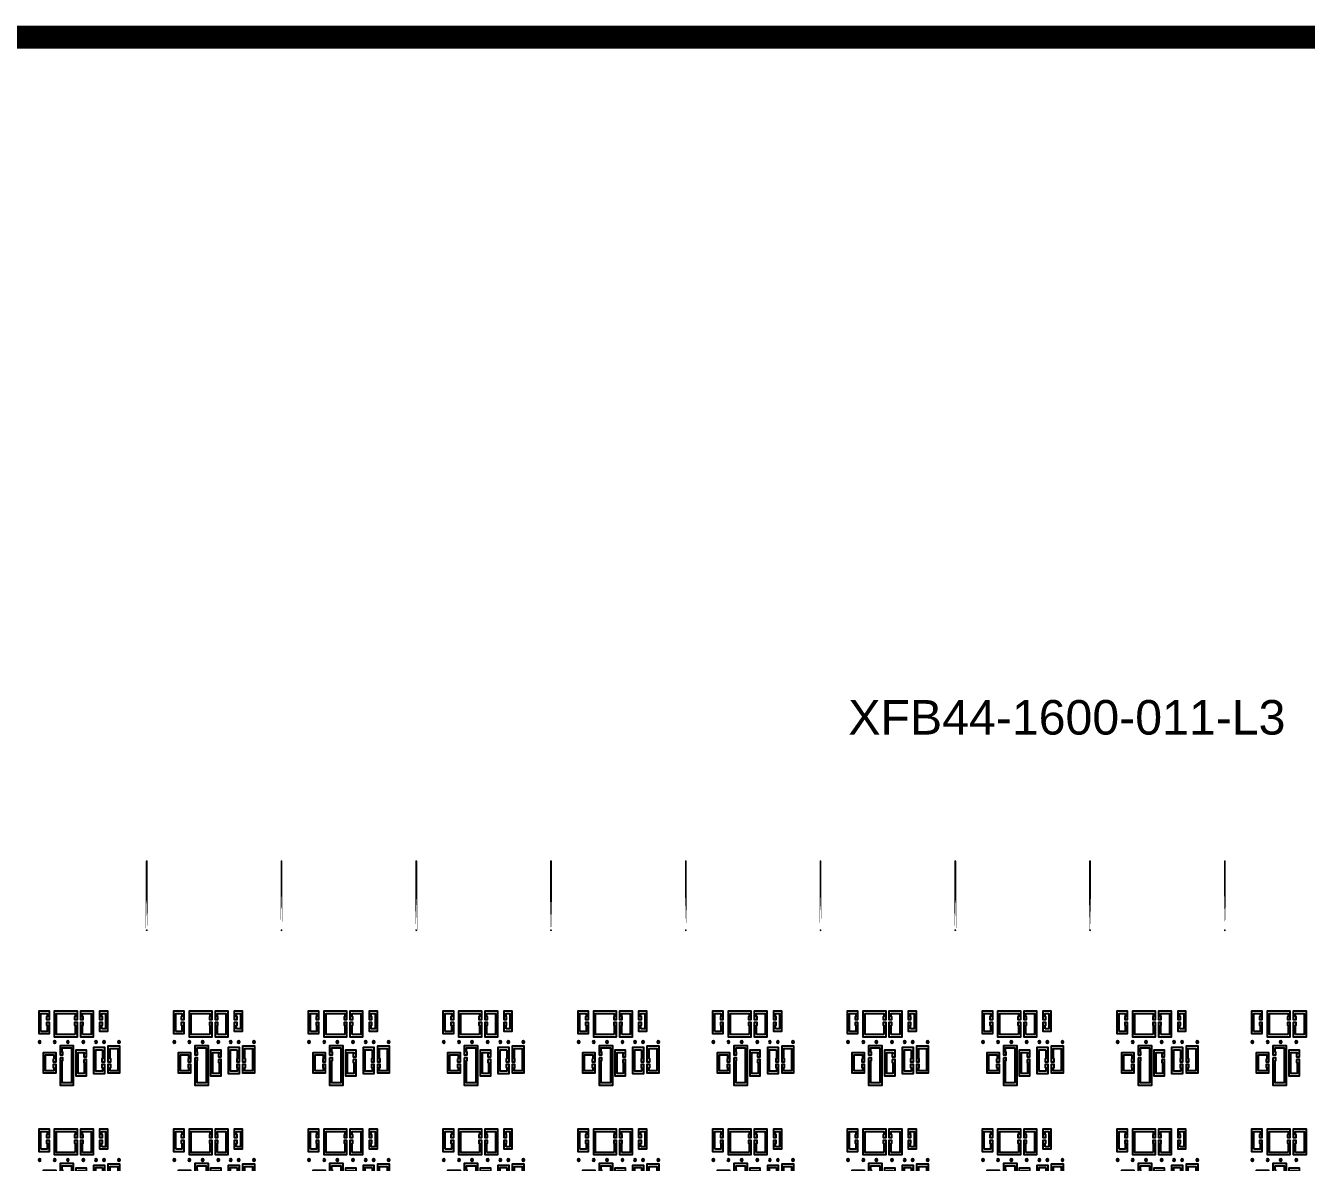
# Model space of a CAD drawing. Extents: x -100 to 100, y -100 to 100.
# Drawn here: x -46.2 to 9.4, y 51.1 to 100.5 of the extents above; entities that cross this region are included whole.
import ezdxf

# ---------------------------------------------------------------- set-up
doc = ezdxf.new("R2010")
doc.units = 0
doc.layers.get('0').update_dxf_attribs({"linetype": 'continuous'})
doc.layers.add('L3', color=7, linetype='continuous')
doc.styles.get("Standard").update_dxf_attribs({"font": 'ARIAL.TTF'})

# ---------------------------------------------------------------- blocks, each defined once
blk = doc.blocks.new('LDI_XFB44-1600-011_L3_B1')
at = {"layer": 'L3'}
for points in [[(-45.571, -55.876), (-45.571, -55.098), (-45.301, -55.098), (-45.301, -55.244), (-45.325, -55.244), (-45.325, -55.366), (-45.203, -55.366), (-45.203, -55), (-45.668, -55), (-45.668, -55.973), (-45.203, -55.973), (-45.203, -55.488), (-45.325, -55.488), (-45.325, -55.61), (-45.301, -55.61), (-45.301, -55.876), (-45.571, -55.876)], [(-44.083, -56.01), (-44.892, -56.01), (-44.892, -55.098), (-44.083, -55.098), (-44.083, -55.244), (-44.107, -55.244), (-44.107, -55.366), (-43.985, -55.366), (-43.985, -55), (-44.99, -55), (-44.99, -56.107), (-43.985, -56.107), (-43.985, -55.488), (-44.107, -55.488), (-44.107, -55.61), (-44.083, -55.61), (-44.083, -56.01)], [(-43.76, -56.01), (-43.76, -55.61), (-43.735, -55.61), (-43.735, -55.488), (-43.857, -55.488), (-43.857, -56.107), (-43.289, -56.107), (-43.289, -55), (-43.857, -55), (-43.857, -55.366), (-43.735, -55.366), (-43.735, -55.244), (-43.76, -55.244), (-43.76, -55.098), (-43.386, -55.098), (-43.386, -56.01), (-43.76, -56.01)], [(-42.927, -55.766), (-42.927, -55.61), (-42.902, -55.61), (-42.902, -55.488), (-43.024, -55.488), (-43.024, -55.863), (-42.663, -55.863), (-42.663, -55), (-43.024, -55), (-43.024, -55.366), (-42.902, -55.366), (-42.902, -55.244), (-42.927, -55.244), (-42.927, -55.098), (-42.76, -55.098), (-42.76, -55.766), (-42.927, -55.766)], [(-39.717, -55.876), (-39.717, -55.098), (-39.447, -55.098), (-39.447, -55.244), (-39.472, -55.244), (-39.472, -55.366), (-39.35, -55.366), (-39.35, -55), (-39.815, -55), (-39.815, -55.973), (-39.35, -55.973), (-39.35, -55.488), (-39.472, -55.488), (-39.472, -55.61), (-39.447, -55.61), (-39.447, -55.876), (-39.717, -55.876)], [(-38.229, -56.01), (-39.038, -56.01), (-39.038, -55.098), (-38.229, -55.098), (-38.229, -55.244), (-38.253, -55.244), (-38.253, -55.366), (-38.131, -55.366), (-38.131, -55), (-39.136, -55), (-39.136, -56.107), (-38.131, -56.107), (-38.131, -55.488), (-38.253, -55.488), (-38.253, -55.61), (-38.229, -55.61), (-38.229, -56.01)], [(-37.906, -56.01), (-37.906, -55.61), (-37.882, -55.61), (-37.882, -55.488), (-38.004, -55.488), (-38.004, -56.107), (-37.435, -56.107), (-37.435, -55), (-38.004, -55), (-38.004, -55.366), (-37.882, -55.366), (-37.882, -55.244), (-37.906, -55.244), (-37.906, -55.098), (-37.532, -55.098), (-37.532, -56.01), (-37.906, -56.01)], [(-37.073, -55.766), (-37.073, -55.61), (-37.049, -55.61), (-37.049, -55.488), (-37.17, -55.488), (-37.17, -55.863), (-36.809, -55.863), (-36.809, -55), (-37.17, -55), (-37.17, -55.366), (-37.049, -55.366), (-37.049, -55.244), (-37.073, -55.244), (-37.073, -55.098), (-36.907, -55.098), (-36.907, -55.766), (-37.073, -55.766)], [(-33.863, -55.876), (-33.863, -55.098), (-33.594, -55.098), (-33.594, -55.244), (-33.618, -55.244), (-33.618, -55.366), (-33.496, -55.366), (-33.496, -55), (-33.961, -55), (-33.961, -55.973), (-33.496, -55.973), (-33.496, -55.488), (-33.618, -55.488), (-33.618, -55.61), (-33.594, -55.61), (-33.594, -55.876), (-33.863, -55.876)], [(-32.375, -56.01), (-33.185, -56.01), (-33.185, -55.098), (-32.375, -55.098), (-32.375, -55.244), (-32.4, -55.244), (-32.4, -55.366), (-32.278, -55.366), (-32.278, -55), (-33.282, -55), (-33.282, -56.107), (-32.278, -56.107), (-32.278, -55.488), (-32.4, -55.488), (-32.4, -55.61), (-32.375, -55.61), (-32.375, -56.01)], [(-32.052, -56.01), (-32.052, -55.61), (-32.028, -55.61), (-32.028, -55.488), (-32.15, -55.488), (-32.15, -56.107), (-31.581, -56.107), (-31.581, -55), (-32.15, -55), (-32.15, -55.366), (-32.028, -55.366), (-32.028, -55.244), (-32.052, -55.244), (-32.052, -55.098), (-31.679, -55.098), (-31.679, -56.01), (-32.052, -56.01)], [(-31.219, -55.766), (-31.219, -55.61), (-31.195, -55.61), (-31.195, -55.488), (-31.317, -55.488), (-31.317, -55.863), (-30.956, -55.863), (-30.956, -55), (-31.317, -55), (-31.317, -55.366), (-31.195, -55.366), (-31.195, -55.244), (-31.219, -55.244), (-31.219, -55.098), (-31.053, -55.098), (-31.053, -55.766), (-31.219, -55.766)], [(-28.01, -55.876), (-28.01, -55.098), (-27.74, -55.098), (-27.74, -55.244), (-27.764, -55.244), (-27.764, -55.366), (-27.642, -55.366), (-27.642, -55), (-28.107, -55), (-28.107, -55.973), (-27.642, -55.973), (-27.642, -55.488), (-27.764, -55.488), (-27.764, -55.61), (-27.74, -55.61), (-27.74, -55.876), (-28.01, -55.876)], [(-26.522, -56.01), (-27.331, -56.01), (-27.331, -55.098), (-26.522, -55.098), (-26.522, -55.244), (-26.546, -55.244), (-26.546, -55.366), (-26.424, -55.366), (-26.424, -55), (-27.429, -55), (-27.429, -56.107), (-26.424, -56.107), (-26.424, -55.488), (-26.546, -55.488), (-26.546, -55.61), (-26.522, -55.61), (-26.522, -56.01)], [(-26.199, -56.01), (-26.199, -55.61), (-26.174, -55.61), (-26.174, -55.488), (-26.296, -55.488), (-26.296, -56.107), (-25.728, -56.107), (-25.728, -55), (-26.296, -55), (-26.296, -55.366), (-26.174, -55.366), (-26.174, -55.244), (-26.199, -55.244), (-26.199, -55.098), (-25.825, -55.098), (-25.825, -56.01), (-26.199, -56.01)], [(-25.366, -55.766), (-25.366, -55.61), (-25.341, -55.61), (-25.341, -55.488), (-25.463, -55.488), (-25.463, -55.863), (-25.102, -55.863), (-25.102, -55), (-25.463, -55), (-25.463, -55.366), (-25.341, -55.366), (-25.341, -55.244), (-25.366, -55.244), (-25.366, -55.098), (-25.199, -55.098), (-25.199, -55.766), (-25.366, -55.766)], [(-22.156, -55.876), (-22.156, -55.098), (-21.886, -55.098), (-21.886, -55.244), (-21.911, -55.244), (-21.911, -55.366), (-21.789, -55.366), (-21.789, -55), (-22.254, -55), (-22.254, -55.973), (-21.789, -55.973), (-21.789, -55.488), (-21.911, -55.488), (-21.911, -55.61), (-21.886, -55.61), (-21.886, -55.876), (-22.156, -55.876)], [(-20.668, -56.01), (-21.477, -56.01), (-21.477, -55.098), (-20.668, -55.098), (-20.668, -55.244), (-20.692, -55.244), (-20.692, -55.366), (-20.57, -55.366), (-20.57, -55), (-21.575, -55), (-21.575, -56.107), (-20.57, -56.107), (-20.57, -55.488), (-20.692, -55.488), (-20.692, -55.61), (-20.668, -55.61), (-20.668, -56.01)], [(-20.345, -56.01), (-20.345, -55.61), (-20.321, -55.61), (-20.321, -55.488), (-20.443, -55.488), (-20.443, -56.107), (-19.874, -56.107), (-19.874, -55), (-20.443, -55), (-20.443, -55.366), (-20.321, -55.366), (-20.321, -55.244), (-20.345, -55.244), (-20.345, -55.098), (-19.971, -55.098), (-19.971, -56.01), (-20.345, -56.01)], [(-19.512, -55.766), (-19.512, -55.61), (-19.488, -55.61), (-19.488, -55.488), (-19.609, -55.488), (-19.609, -55.863), (-19.248, -55.863), (-19.248, -55), (-19.609, -55), (-19.609, -55.366), (-19.488, -55.366), (-19.488, -55.244), (-19.512, -55.244), (-19.512, -55.098), (-19.346, -55.098), (-19.346, -55.766), (-19.512, -55.766)], [(-16.302, -55.876), (-16.302, -55.098), (-16.033, -55.098), (-16.033, -55.244), (-16.057, -55.244), (-16.057, -55.366), (-15.935, -55.366), (-15.935, -55), (-16.4, -55), (-16.4, -55.973), (-15.935, -55.973), (-15.935, -55.488), (-16.057, -55.488), (-16.057, -55.61), (-16.033, -55.61), (-16.033, -55.876), (-16.302, -55.876)], [(-14.814, -56.01), (-15.624, -56.01), (-15.624, -55.098), (-14.814, -55.098), (-14.814, -55.244), (-14.839, -55.244), (-14.839, -55.366), (-14.717, -55.366), (-14.717, -55), (-15.721, -55), (-15.721, -56.107), (-14.717, -56.107), (-14.717, -55.488), (-14.839, -55.488), (-14.839, -55.61), (-14.814, -55.61), (-14.814, -56.01)], [(-14.491, -56.01), (-14.491, -55.61), (-14.467, -55.61), (-14.467, -55.488), (-14.589, -55.488), (-14.589, -56.107), (-14.02, -56.107), (-14.02, -55), (-14.589, -55), (-14.589, -55.366), (-14.467, -55.366), (-14.467, -55.244), (-14.491, -55.244), (-14.491, -55.098), (-14.118, -55.098), (-14.118, -56.01), (-14.491, -56.01)], [(-13.658, -55.766), (-13.658, -55.61), (-13.634, -55.61), (-13.634, -55.488), (-13.756, -55.488), (-13.756, -55.863), (-13.395, -55.863), (-13.395, -55), (-13.756, -55), (-13.756, -55.366), (-13.634, -55.366), (-13.634, -55.244), (-13.658, -55.244), (-13.658, -55.098), (-13.492, -55.098), (-13.492, -55.766), (-13.658, -55.766)], [(-10.449, -55.876), (-10.449, -55.098), (-10.179, -55.098), (-10.179, -55.244), (-10.203, -55.244), (-10.203, -55.366), (-10.081, -55.366), (-10.081, -55), (-10.546, -55), (-10.546, -55.973), (-10.081, -55.973), (-10.081, -55.488), (-10.203, -55.488), (-10.203, -55.61), (-10.179, -55.61), (-10.179, -55.876), (-10.449, -55.876)], [(-8.961, -56.01), (-9.77, -56.01), (-9.77, -55.098), (-8.961, -55.098), (-8.961, -55.244), (-8.985, -55.244), (-8.985, -55.366), (-8.863, -55.366), (-8.863, -55), (-9.868, -55), (-9.868, -56.107), (-8.863, -56.107), (-8.863, -55.488), (-8.985, -55.488), (-8.985, -55.61), (-8.961, -55.61), (-8.961, -56.01)], [(-8.638, -56.01), (-8.638, -55.61), (-8.613, -55.61), (-8.613, -55.488), (-8.735, -55.488), (-8.735, -56.107), (-8.167, -56.107), (-8.167, -55), (-8.735, -55), (-8.735, -55.366), (-8.613, -55.366), (-8.613, -55.244), (-8.638, -55.244), (-8.638, -55.098), (-8.264, -55.098), (-8.264, -56.01), (-8.638, -56.01)], [(-7.805, -55.766), (-7.805, -55.61), (-7.78, -55.61), (-7.78, -55.488), (-7.902, -55.488), (-7.902, -55.863), (-7.541, -55.863), (-7.541, -55), (-7.902, -55), (-7.902, -55.366), (-7.78, -55.366), (-7.78, -55.244), (-7.805, -55.244), (-7.805, -55.098), (-7.638, -55.098), (-7.638, -55.766), (-7.805, -55.766)], [(-4.595, -55.876), (-4.595, -55.098), (-4.325, -55.098), (-4.325, -55.244), (-4.35, -55.244), (-4.35, -55.366), (-4.228, -55.366), (-4.228, -55), (-4.693, -55), (-4.693, -55.973), (-4.228, -55.973), (-4.228, -55.488), (-4.35, -55.488), (-4.35, -55.61), (-4.325, -55.61), (-4.325, -55.876), (-4.595, -55.876)], [(-3.107, -56.01), (-3.916, -56.01), (-3.916, -55.098), (-3.107, -55.098), (-3.107, -55.244), (-3.131, -55.244), (-3.131, -55.366), (-3.01, -55.366), (-3.01, -55), (-4.014, -55), (-4.014, -56.107), (-3.01, -56.107), (-3.01, -55.488), (-3.131, -55.488), (-3.131, -55.61), (-3.107, -55.61), (-3.107, -56.01)], [(-2.784, -56.01), (-2.784, -55.61), (-2.76, -55.61), (-2.76, -55.488), (-2.882, -55.488), (-2.882, -56.107), (-2.313, -56.107), (-2.313, -55), (-2.882, -55), (-2.882, -55.366), (-2.76, -55.366), (-2.76, -55.244), (-2.784, -55.244), (-2.784, -55.098), (-2.411, -55.098), (-2.411, -56.01), (-2.784, -56.01)], [(-1.951, -55.766), (-1.951, -55.61), (-1.927, -55.61), (-1.927, -55.488), (-2.049, -55.488), (-2.049, -55.863), (-1.687, -55.863), (-1.687, -55), (-2.049, -55), (-2.049, -55.366), (-1.927, -55.366), (-1.927, -55.244), (-1.951, -55.244), (-1.951, -55.098), (-1.785, -55.098), (-1.785, -55.766), (-1.951, -55.766)], [(1.259, -55.876), (1.259, -55.098), (1.528, -55.098), (1.528, -55.244), (1.504, -55.244), (1.504, -55.366), (1.626, -55.366), (1.626, -55), (1.161, -55), (1.161, -55.973), (1.626, -55.973), (1.626, -55.488), (1.504, -55.488), (1.504, -55.61), (1.528, -55.61), (1.528, -55.876), (1.259, -55.876)], [(2.747, -56.01), (1.937, -56.01), (1.937, -55.098), (2.747, -55.098), (2.747, -55.244), (2.722, -55.244), (2.722, -55.366), (2.844, -55.366), (2.844, -55), (1.84, -55), (1.84, -56.107), (2.844, -56.107), (2.844, -55.488), (2.722, -55.488), (2.722, -55.61), (2.747, -55.61), (2.747, -56.01)], [(3.07, -56.01), (3.07, -55.61), (3.094, -55.61), (3.094, -55.488), (2.972, -55.488), (2.972, -56.107), (3.541, -56.107), (3.541, -55), (2.972, -55), (2.972, -55.366), (3.094, -55.366), (3.094, -55.244), (3.07, -55.244), (3.07, -55.098), (3.443, -55.098), (3.443, -56.01), (3.07, -56.01)], [(3.903, -55.766), (3.903, -55.61), (3.927, -55.61), (3.927, -55.488), (3.805, -55.488), (3.805, -55.863), (4.166, -55.863), (4.166, -55), (3.805, -55), (3.805, -55.366), (3.927, -55.366), (3.927, -55.244), (3.903, -55.244), (3.903, -55.098), (4.069, -55.098), (4.069, -55.766), (3.903, -55.766)], [(7.112, -55.876), (7.112, -55.098), (7.382, -55.098), (7.382, -55.244), (7.358, -55.244), (7.358, -55.366), (7.48, -55.366), (7.48, -55), (7.015, -55), (7.015, -55.973), (7.48, -55.973), (7.48, -55.488), (7.358, -55.488), (7.358, -55.61), (7.382, -55.61), (7.382, -55.876), (7.112, -55.876)], [(8.6, -56.01), (7.791, -56.01), (7.791, -55.098), (8.6, -55.098), (8.6, -55.244), (8.576, -55.244), (8.576, -55.366), (8.698, -55.366), (8.698, -55), (7.693, -55), (7.693, -56.107), (8.698, -56.107), (8.698, -55.488), (8.576, -55.488), (8.576, -55.61), (8.6, -55.61), (8.6, -56.01)], [(8.923, -56.01), (8.923, -55.61), (8.948, -55.61), (8.948, -55.488), (8.826, -55.488), (8.826, -56.107), (9.394, -56.107), (9.394, -55), (8.826, -55), (8.826, -55.366), (8.948, -55.366), (8.948, -55.244), (8.923, -55.244), (8.923, -55.098), (9.297, -55.098), (9.297, -56.01), (8.923, -56.01)], [(-45.667, -56.377), (-45.632, -56.391), (-45.596, -56.377), (-45.582, -56.341), (-45.596, -56.306), (-45.632, -56.292), (-45.667, -56.306), (-45.682, -56.341), (-45.667, -56.377)], [(-45.024, -56.341), (-45.01, -56.377), (-44.974, -56.391), (-44.939, -56.377), (-44.925, -56.341), (-44.939, -56.306), (-44.974, -56.292), (-45.01, -56.306), (-45.024, -56.341)], [(-44.741, -57.024), (-44.741, -58.207), (-44.15, -58.207), (-44.15, -56.5), (-44.741, -56.5), (-44.741, -56.902), (-44.619, -56.902), (-44.619, -56.78), (-44.643, -56.78), (-44.643, -56.598), (-44.247, -56.598), (-44.247, -58.11), (-44.643, -58.11), (-44.643, -57.146), (-44.619, -57.146), (-44.619, -57.024), (-44.741, -57.024)], [(-44.437, -56.377), (-44.401, -56.391), (-44.366, -56.377), (-44.351, -56.341), (-44.366, -56.306), (-44.401, -56.292), (-44.437, -56.306), (-44.451, -56.341), (-44.437, -56.377)], [(-43.713, -57.1), (-43.713, -57.222), (-43.689, -57.222), (-43.689, -57.707), (-43.956, -57.707), (-43.956, -56.795), (-43.689, -56.795), (-43.689, -56.856), (-43.713, -56.856), (-43.713, -56.978), (-43.591, -56.978), (-43.591, -56.698), (-44.054, -56.698), (-44.054, -57.805), (-43.591, -57.805), (-43.591, -57.1), (-43.713, -57.1)], [(-43.689, -56.377), (-43.675, -56.341), (-43.689, -56.306), (-43.724, -56.292), (-43.76, -56.306), (-43.774, -56.341), (-43.76, -56.377), (-43.724, -56.391), (-43.689, -56.377)], [(-42.896, -56.673), (-42.896, -57.073), (-42.92, -57.073), (-42.92, -57.195), (-42.798, -57.195), (-42.798, -56.576), (-43.286, -56.576), (-43.286, -57.707), (-42.798, -57.707), (-42.798, -57.317), (-42.92, -57.317), (-42.92, -57.439), (-42.896, -57.439), (-42.896, -57.61), (-43.189, -57.61), (-43.189, -56.673), (-42.896, -56.673)], [(-43.228, -56.341), (-43.213, -56.377), (-43.178, -56.391), (-43.143, -56.377), (-43.128, -56.341), (-43.143, -56.306), (-43.178, -56.292), (-43.213, -56.306), (-43.228, -56.341)], [(-42.866, -56.306), (-42.88, -56.341), (-42.866, -56.377), (-42.83, -56.391), (-42.795, -56.377), (-42.78, -56.341), (-42.795, -56.306), (-42.83, -56.292), (-42.866, -56.306)], [(-42.565, -57.073), (-42.565, -56.622), (-42.234, -56.622), (-42.234, -57.585), (-42.565, -57.585), (-42.565, -57.439), (-42.541, -57.439), (-42.541, -57.317), (-42.663, -57.317), (-42.663, -57.683), (-42.137, -57.683), (-42.137, -56.525), (-42.663, -56.525), (-42.663, -57.195), (-42.541, -57.195), (-42.541, -57.073), (-42.565, -57.073)], [(-42.138, -56.306), (-42.173, -56.292), (-42.209, -56.306), (-42.223, -56.341), (-42.209, -56.377), (-42.173, -56.391), (-42.138, -56.377), (-42.123, -56.341), (-42.138, -56.306)], [(-39.813, -56.377), (-39.778, -56.391), (-39.743, -56.377), (-39.728, -56.341), (-39.743, -56.306), (-39.778, -56.292), (-39.813, -56.306), (-39.828, -56.341), (-39.813, -56.377)], [(-39.171, -56.341), (-39.156, -56.377), (-39.121, -56.391), (-39.085, -56.377), (-39.071, -56.341), (-39.085, -56.306), (-39.121, -56.292), (-39.156, -56.306), (-39.171, -56.341)], [(-38.887, -57.024), (-38.887, -58.207), (-38.296, -58.207), (-38.296, -56.5), (-38.887, -56.5), (-38.887, -56.902), (-38.765, -56.902), (-38.765, -56.78), (-38.79, -56.78), (-38.79, -56.598), (-38.394, -56.598), (-38.394, -58.11), (-38.79, -58.11), (-38.79, -57.146), (-38.765, -57.146), (-38.765, -57.024), (-38.887, -57.024)], [(-38.583, -56.377), (-38.548, -56.391), (-38.512, -56.377), (-38.498, -56.341), (-38.512, -56.306), (-38.548, -56.292), (-38.583, -56.306), (-38.598, -56.341), (-38.583, -56.377)], [(-37.86, -57.1), (-37.86, -57.222), (-37.835, -57.222), (-37.835, -57.707), (-38.102, -57.707), (-38.102, -56.795), (-37.835, -56.795), (-37.835, -56.856), (-37.86, -56.856), (-37.86, -56.978), (-37.738, -56.978), (-37.738, -56.698), (-38.2, -56.698), (-38.2, -57.805), (-37.738, -57.805), (-37.738, -57.1), (-37.86, -57.1)], [(-37.835, -56.377), (-37.821, -56.341), (-37.835, -56.306), (-37.871, -56.292), (-37.906, -56.306), (-37.921, -56.341), (-37.906, -56.377), (-37.871, -56.391), (-37.835, -56.377)], [(-37.042, -56.673), (-37.042, -57.073), (-37.066, -57.073), (-37.066, -57.195), (-36.944, -57.195), (-36.944, -56.576), (-37.433, -56.576), (-37.433, -57.707), (-36.944, -57.707), (-36.944, -57.317), (-37.066, -57.317), (-37.066, -57.439), (-37.042, -57.439), (-37.042, -57.61), (-37.335, -57.61), (-37.335, -56.673), (-37.042, -56.673)], [(-37.374, -56.341), (-37.36, -56.377), (-37.324, -56.391), (-37.289, -56.377), (-37.274, -56.341), (-37.289, -56.306), (-37.324, -56.292), (-37.36, -56.306), (-37.374, -56.341)], [(-37.012, -56.306), (-37.027, -56.341), (-37.012, -56.377), (-36.977, -56.391), (-36.941, -56.377), (-36.927, -56.341), (-36.941, -56.306), (-36.977, -56.292), (-37.012, -56.306)], [(-36.711, -57.073), (-36.711, -56.622), (-36.381, -56.622), (-36.381, -57.585), (-36.711, -57.585), (-36.711, -57.439), (-36.687, -57.439), (-36.687, -57.317), (-36.809, -57.317), (-36.809, -57.683), (-36.283, -57.683), (-36.283, -56.525), (-36.809, -56.525), (-36.809, -57.195), (-36.687, -57.195), (-36.687, -57.073), (-36.711, -57.073)], [(-36.284, -56.306), (-36.32, -56.292), (-36.355, -56.306), (-36.369, -56.341), (-36.355, -56.377), (-36.32, -56.391), (-36.284, -56.377), (-36.27, -56.341), (-36.284, -56.306)], [(-33.96, -56.377), (-33.924, -56.391), (-33.889, -56.377), (-33.874, -56.341), (-33.889, -56.306), (-33.924, -56.292), (-33.96, -56.306), (-33.974, -56.341), (-33.96, -56.377)], [(-33.317, -56.341), (-33.302, -56.377), (-33.267, -56.391), (-33.232, -56.377), (-33.217, -56.341), (-33.232, -56.306), (-33.267, -56.292), (-33.302, -56.306), (-33.317, -56.341)], [(-33.033, -57.024), (-33.033, -58.207), (-32.442, -58.207), (-32.442, -56.5), (-33.033, -56.5), (-33.033, -56.902), (-32.912, -56.902), (-32.912, -56.78), (-32.936, -56.78), (-32.936, -56.598), (-32.54, -56.598), (-32.54, -58.11), (-32.936, -58.11), (-32.936, -57.146), (-32.912, -57.146), (-32.912, -57.024), (-33.033, -57.024)], [(-32.729, -56.377), (-32.694, -56.391), (-32.659, -56.377), (-32.644, -56.341), (-32.659, -56.306), (-32.694, -56.292), (-32.729, -56.306), (-32.744, -56.341), (-32.729, -56.377)], [(-32.006, -57.1), (-32.006, -57.222), (-31.982, -57.222), (-31.982, -57.707), (-32.249, -57.707), (-32.249, -56.795), (-31.982, -56.795), (-31.982, -56.856), (-32.006, -56.856), (-32.006, -56.978), (-31.884, -56.978), (-31.884, -56.698), (-32.346, -56.698), (-32.346, -57.805), (-31.884, -57.805), (-31.884, -57.1), (-32.006, -57.1)], [(-31.982, -56.377), (-31.967, -56.341), (-31.982, -56.306), (-32.017, -56.292), (-32.052, -56.306), (-32.067, -56.341), (-32.052, -56.377), (-32.017, -56.391), (-31.982, -56.377)], [(-31.188, -56.673), (-31.188, -57.073), (-31.213, -57.073), (-31.213, -57.195), (-31.091, -57.195), (-31.091, -56.576), (-31.579, -56.576), (-31.579, -57.707), (-31.091, -57.707), (-31.091, -57.317), (-31.213, -57.317), (-31.213, -57.439), (-31.188, -57.439), (-31.188, -57.61), (-31.482, -57.61), (-31.482, -56.673), (-31.188, -56.673)], [(-31.521, -56.341), (-31.506, -56.377), (-31.471, -56.391), (-31.435, -56.377), (-31.421, -56.341), (-31.435, -56.306), (-31.471, -56.292), (-31.506, -56.306), (-31.521, -56.341)], [(-31.158, -56.306), (-31.173, -56.341), (-31.158, -56.377), (-31.123, -56.391), (-31.088, -56.377), (-31.073, -56.341), (-31.088, -56.306), (-31.123, -56.292), (-31.158, -56.306)], [(-30.858, -57.073), (-30.858, -56.622), (-30.527, -56.622), (-30.527, -57.585), (-30.858, -57.585), (-30.858, -57.439), (-30.833, -57.439), (-30.833, -57.317), (-30.955, -57.317), (-30.955, -57.683), (-30.429, -57.683), (-30.429, -56.525), (-30.955, -56.525), (-30.955, -57.195), (-30.833, -57.195), (-30.833, -57.073), (-30.858, -57.073)], [(-30.431, -56.306), (-30.466, -56.292), (-30.501, -56.306), (-30.516, -56.341), (-30.501, -56.377), (-30.466, -56.391), (-30.431, -56.377), (-30.416, -56.341), (-30.431, -56.306)], [(-28.106, -56.377), (-28.071, -56.391), (-28.035, -56.377), (-28.021, -56.341), (-28.035, -56.306), (-28.071, -56.292), (-28.106, -56.306), (-28.121, -56.341), (-28.106, -56.377)], [(-27.463, -56.341), (-27.449, -56.377), (-27.413, -56.391), (-27.378, -56.377), (-27.364, -56.341), (-27.378, -56.306), (-27.413, -56.292), (-27.449, -56.306), (-27.463, -56.341)], [(-27.18, -57.024), (-27.18, -58.207), (-26.589, -58.207), (-26.589, -56.5), (-27.18, -56.5), (-27.18, -56.902), (-27.058, -56.902), (-27.058, -56.78), (-27.082, -56.78), (-27.082, -56.598), (-26.686, -56.598), (-26.686, -58.11), (-27.082, -58.11), (-27.082, -57.146), (-27.058, -57.146), (-27.058, -57.024), (-27.18, -57.024)], [(-26.876, -56.377), (-26.84, -56.391), (-26.805, -56.377), (-26.79, -56.341), (-26.805, -56.306), (-26.84, -56.292), (-26.876, -56.306), (-26.89, -56.341), (-26.876, -56.377)], [(-26.152, -57.1), (-26.152, -57.222), (-26.128, -57.222), (-26.128, -57.707), (-26.395, -57.707), (-26.395, -56.795), (-26.128, -56.795), (-26.128, -56.856), (-26.152, -56.856), (-26.152, -56.978), (-26.03, -56.978), (-26.03, -56.698), (-26.493, -56.698), (-26.493, -57.805), (-26.03, -57.805), (-26.03, -57.1), (-26.152, -57.1)], [(-26.128, -56.377), (-26.114, -56.341), (-26.128, -56.306), (-26.163, -56.292), (-26.199, -56.306), (-26.213, -56.341), (-26.199, -56.377), (-26.163, -56.391), (-26.128, -56.377)], [(-25.335, -56.673), (-25.335, -57.073), (-25.359, -57.073), (-25.359, -57.195), (-25.237, -57.195), (-25.237, -56.576), (-25.725, -56.576), (-25.725, -57.707), (-25.237, -57.707), (-25.237, -57.317), (-25.359, -57.317), (-25.359, -57.439), (-25.335, -57.439), (-25.335, -57.61), (-25.628, -57.61), (-25.628, -56.673), (-25.335, -56.673)], [(-25.667, -56.341), (-25.652, -56.377), (-25.617, -56.391), (-25.582, -56.377), (-25.567, -56.341), (-25.582, -56.306), (-25.617, -56.292), (-25.652, -56.306), (-25.667, -56.341)], [(-25.305, -56.306), (-25.319, -56.341), (-25.305, -56.377), (-25.269, -56.391), (-25.234, -56.377), (-25.22, -56.341), (-25.234, -56.306), (-25.269, -56.292), (-25.305, -56.306)], [(-25.004, -57.073), (-25.004, -56.622), (-24.673, -56.622), (-24.673, -57.585), (-25.004, -57.585), (-25.004, -57.439), (-24.98, -57.439), (-24.98, -57.317), (-25.102, -57.317), (-25.102, -57.683), (-24.576, -57.683), (-24.576, -56.525), (-25.102, -56.525), (-25.102, -57.195), (-24.98, -57.195), (-24.98, -57.073), (-25.004, -57.073)], [(-24.577, -56.306), (-24.612, -56.292), (-24.648, -56.306), (-24.662, -56.341), (-24.648, -56.377), (-24.612, -56.391), (-24.577, -56.377), (-24.562, -56.341), (-24.577, -56.306)], [(-22.252, -56.377), (-22.217, -56.391), (-22.182, -56.377), (-22.167, -56.341), (-22.182, -56.306), (-22.217, -56.292), (-22.252, -56.306), (-22.267, -56.341), (-22.252, -56.377)], [(-21.61, -56.341), (-21.595, -56.377), (-21.56, -56.391), (-21.525, -56.377), (-21.51, -56.341), (-21.525, -56.306), (-21.56, -56.292), (-21.595, -56.306), (-21.61, -56.341)], [(-21.326, -57.024), (-21.326, -58.207), (-20.735, -58.207), (-20.735, -56.5), (-21.326, -56.5), (-21.326, -56.902), (-21.204, -56.902), (-21.204, -56.78), (-21.229, -56.78), (-21.229, -56.598), (-20.833, -56.598), (-20.833, -58.11), (-21.229, -58.11), (-21.229, -57.146), (-21.204, -57.146), (-21.204, -57.024), (-21.326, -57.024)], [(-21.022, -56.377), (-20.987, -56.391), (-20.951, -56.377), (-20.937, -56.341), (-20.951, -56.306), (-20.987, -56.292), (-21.022, -56.306), (-21.037, -56.341), (-21.022, -56.377)], [(-20.299, -57.1), (-20.299, -57.222), (-20.274, -57.222), (-20.274, -57.707), (-20.541, -57.707), (-20.541, -56.795), (-20.274, -56.795), (-20.274, -56.856), (-20.299, -56.856), (-20.299, -56.978), (-20.177, -56.978), (-20.177, -56.698), (-20.639, -56.698), (-20.639, -57.805), (-20.177, -57.805), (-20.177, -57.1), (-20.299, -57.1)], [(-20.275, -56.377), (-20.26, -56.341), (-20.275, -56.306), (-20.31, -56.292), (-20.345, -56.306), (-20.36, -56.341), (-20.345, -56.377), (-20.31, -56.391), (-20.275, -56.377)], [(-19.481, -56.673), (-19.481, -57.073), (-19.505, -57.073), (-19.505, -57.195), (-19.383, -57.195), (-19.383, -56.576), (-19.872, -56.576), (-19.872, -57.707), (-19.383, -57.707), (-19.383, -57.317), (-19.505, -57.317), (-19.505, -57.439), (-19.481, -57.439), (-19.481, -57.61), (-19.774, -57.61), (-19.774, -56.673), (-19.481, -56.673)], [(-19.813, -56.341), (-19.799, -56.377), (-19.763, -56.391), (-19.728, -56.377), (-19.713, -56.341), (-19.728, -56.306), (-19.763, -56.292), (-19.799, -56.306), (-19.813, -56.341)], [(-19.451, -56.306), (-19.466, -56.341), (-19.451, -56.377), (-19.416, -56.391), (-19.38, -56.377), (-19.366, -56.341), (-19.38, -56.306), (-19.416, -56.292), (-19.451, -56.306)], [(-19.15, -57.073), (-19.15, -56.622), (-18.82, -56.622), (-18.82, -57.585), (-19.15, -57.585), (-19.15, -57.439), (-19.126, -57.439), (-19.126, -57.317), (-19.248, -57.317), (-19.248, -57.683), (-18.722, -57.683), (-18.722, -56.525), (-19.248, -56.525), (-19.248, -57.195), (-19.126, -57.195), (-19.126, -57.073), (-19.15, -57.073)], [(-18.723, -56.306), (-18.759, -56.292), (-18.794, -56.306), (-18.809, -56.341), (-18.794, -56.377), (-18.759, -56.391), (-18.723, -56.377), (-18.709, -56.341), (-18.723, -56.306)], [(-16.399, -56.377), (-16.363, -56.391), (-16.328, -56.377), (-16.313, -56.341), (-16.328, -56.306), (-16.363, -56.292), (-16.399, -56.306), (-16.413, -56.341), (-16.399, -56.377)], [(-15.756, -56.341), (-15.741, -56.377), (-15.706, -56.391), (-15.671, -56.377), (-15.656, -56.341), (-15.671, -56.306), (-15.706, -56.292), (-15.741, -56.306), (-15.756, -56.341)], [(-15.472, -57.024), (-15.472, -58.207), (-14.881, -58.207), (-14.881, -56.5), (-15.472, -56.5), (-15.472, -56.902), (-15.351, -56.902), (-15.351, -56.78), (-15.375, -56.78), (-15.375, -56.598), (-14.979, -56.598), (-14.979, -58.11), (-15.375, -58.11), (-15.375, -57.146), (-15.351, -57.146), (-15.351, -57.024), (-15.472, -57.024)], [(-15.168, -56.377), (-15.133, -56.391), (-15.098, -56.377), (-15.083, -56.341), (-15.098, -56.306), (-15.133, -56.292), (-15.168, -56.306), (-15.183, -56.341), (-15.168, -56.377)], [(-14.445, -57.1), (-14.445, -57.222), (-14.421, -57.222), (-14.421, -57.707), (-14.688, -57.707), (-14.688, -56.795), (-14.421, -56.795), (-14.421, -56.856), (-14.445, -56.856), (-14.445, -56.978), (-14.323, -56.978), (-14.323, -56.698), (-14.785, -56.698), (-14.785, -57.805), (-14.323, -57.805), (-14.323, -57.1), (-14.445, -57.1)], [(-14.421, -56.377), (-14.406, -56.341), (-14.421, -56.306), (-14.456, -56.292), (-14.491, -56.306), (-14.506, -56.341), (-14.491, -56.377), (-14.456, -56.391), (-14.421, -56.377)], [(-13.627, -56.673), (-13.627, -57.073), (-13.652, -57.073), (-13.652, -57.195), (-13.53, -57.195), (-13.53, -56.576), (-14.018, -56.576), (-14.018, -57.707), (-13.53, -57.707), (-13.53, -57.317), (-13.652, -57.317), (-13.652, -57.439), (-13.627, -57.439), (-13.627, -57.61), (-13.921, -57.61), (-13.921, -56.673), (-13.627, -56.673)], [(-13.96, -56.341), (-13.945, -56.377), (-13.91, -56.391), (-13.874, -56.377), (-13.86, -56.341), (-13.874, -56.306), (-13.91, -56.292), (-13.945, -56.306), (-13.96, -56.341)], [(-13.597, -56.306), (-13.612, -56.341), (-13.597, -56.377), (-13.562, -56.391), (-13.527, -56.377), (-13.512, -56.341), (-13.527, -56.306), (-13.562, -56.292), (-13.597, -56.306)], [(-13.297, -57.073), (-13.297, -56.622), (-12.966, -56.622), (-12.966, -57.585), (-13.297, -57.585), (-13.297, -57.439), (-13.272, -57.439), (-13.272, -57.317), (-13.394, -57.317), (-13.394, -57.683), (-12.868, -57.683), (-12.868, -56.525), (-13.394, -56.525), (-13.394, -57.195), (-13.272, -57.195), (-13.272, -57.073), (-13.297, -57.073)], [(-12.87, -56.306), (-12.905, -56.292), (-12.94, -56.306), (-12.955, -56.341), (-12.94, -56.377), (-12.905, -56.391), (-12.87, -56.377), (-12.855, -56.341), (-12.87, -56.306)], [(-10.545, -56.377), (-10.51, -56.391), (-10.474, -56.377), (-10.46, -56.341), (-10.474, -56.306), (-10.51, -56.292), (-10.545, -56.306), (-10.56, -56.341), (-10.545, -56.377)], [(-9.902, -56.341), (-9.888, -56.377), (-9.853, -56.391), (-9.817, -56.377), (-9.803, -56.341), (-9.817, -56.306), (-9.853, -56.292), (-9.888, -56.306), (-9.902, -56.341)], [(-9.619, -57.024), (-9.619, -58.207), (-9.028, -58.207), (-9.028, -56.5), (-9.619, -56.5), (-9.619, -56.902), (-9.497, -56.902), (-9.497, -56.78), (-9.521, -56.78), (-9.521, -56.598), (-9.125, -56.598), (-9.125, -58.11), (-9.521, -58.11), (-9.521, -57.146), (-9.497, -57.146), (-9.497, -57.024), (-9.619, -57.024)], [(-9.315, -56.377), (-9.279, -56.391), (-9.244, -56.377), (-9.229, -56.341), (-9.244, -56.306), (-9.279, -56.292), (-9.315, -56.306), (-9.329, -56.341), (-9.315, -56.377)], [(-8.591, -57.1), (-8.591, -57.222), (-8.567, -57.222), (-8.567, -57.707), (-8.834, -57.707), (-8.834, -56.795), (-8.567, -56.795), (-8.567, -56.856), (-8.591, -56.856), (-8.591, -56.978), (-8.469, -56.978), (-8.469, -56.698), (-8.932, -56.698), (-8.932, -57.805), (-8.469, -57.805), (-8.469, -57.1), (-8.591, -57.1)], [(-8.567, -56.377), (-8.553, -56.341), (-8.567, -56.306), (-8.603, -56.292), (-8.638, -56.306), (-8.652, -56.341), (-8.638, -56.377), (-8.603, -56.391), (-8.567, -56.377)], [(-7.774, -56.673), (-7.774, -57.073), (-7.798, -57.073), (-7.798, -57.195), (-7.676, -57.195), (-7.676, -56.576), (-8.164, -56.576), (-8.164, -57.707), (-7.676, -57.707), (-7.676, -57.317), (-7.798, -57.317), (-7.798, -57.439), (-7.774, -57.439), (-7.774, -57.61), (-8.067, -57.61), (-8.067, -56.673), (-7.774, -56.673)], [(-8.106, -56.341), (-8.091, -56.377), (-8.056, -56.391), (-8.021, -56.377), (-8.006, -56.341), (-8.021, -56.306), (-8.056, -56.292), (-8.091, -56.306), (-8.106, -56.341)], [(-7.744, -56.306), (-7.758, -56.341), (-7.744, -56.377), (-7.708, -56.391), (-7.673, -56.377), (-7.659, -56.341), (-7.673, -56.306), (-7.708, -56.292), (-7.744, -56.306)], [(-7.443, -57.073), (-7.443, -56.622), (-7.112, -56.622), (-7.112, -57.585), (-7.443, -57.585), (-7.443, -57.439), (-7.419, -57.439), (-7.419, -57.317), (-7.541, -57.317), (-7.541, -57.683), (-7.015, -57.683), (-7.015, -56.525), (-7.541, -56.525), (-7.541, -57.195), (-7.419, -57.195), (-7.419, -57.073), (-7.443, -57.073)], [(-7.016, -56.306), (-7.051, -56.292), (-7.087, -56.306), (-7.101, -56.341), (-7.087, -56.377), (-7.051, -56.391), (-7.016, -56.377), (-7.001, -56.341), (-7.016, -56.306)], [(-4.691, -56.377), (-4.656, -56.391), (-4.621, -56.377), (-4.606, -56.341), (-4.621, -56.306), (-4.656, -56.292), (-4.691, -56.306), (-4.706, -56.341), (-4.691, -56.377)], [(-4.049, -56.341), (-4.034, -56.377), (-3.999, -56.391), (-3.964, -56.377), (-3.949, -56.341), (-3.964, -56.306), (-3.999, -56.292), (-4.034, -56.306), (-4.049, -56.341)], [(-3.765, -57.024), (-3.765, -58.207), (-3.174, -58.207), (-3.174, -56.5), (-3.765, -56.5), (-3.765, -56.902), (-3.643, -56.902), (-3.643, -56.78), (-3.668, -56.78), (-3.668, -56.598), (-3.272, -56.598), (-3.272, -58.11), (-3.668, -58.11), (-3.668, -57.146), (-3.643, -57.146), (-3.643, -57.024), (-3.765, -57.024)], [(-3.461, -56.377), (-3.426, -56.391), (-3.39, -56.377), (-3.376, -56.341), (-3.39, -56.306), (-3.426, -56.292), (-3.461, -56.306), (-3.476, -56.341), (-3.461, -56.377)], [(-2.738, -57.1), (-2.738, -57.222), (-2.713, -57.222), (-2.713, -57.707), (-2.98, -57.707), (-2.98, -56.795), (-2.713, -56.795), (-2.713, -56.856), (-2.738, -56.856), (-2.738, -56.978), (-2.616, -56.978), (-2.616, -56.698), (-3.078, -56.698), (-3.078, -57.805), (-2.616, -57.805), (-2.616, -57.1), (-2.738, -57.1)], [(-2.714, -56.377), (-2.699, -56.341), (-2.714, -56.306), (-2.749, -56.292), (-2.784, -56.306), (-2.799, -56.341), (-2.784, -56.377), (-2.749, -56.391), (-2.714, -56.377)], [(-1.92, -56.673), (-1.92, -57.073), (-1.944, -57.073), (-1.944, -57.195), (-1.822, -57.195), (-1.822, -56.576), (-2.311, -56.576), (-2.311, -57.707), (-1.822, -57.707), (-1.822, -57.317), (-1.944, -57.317), (-1.944, -57.439), (-1.92, -57.439), (-1.92, -57.61), (-2.213, -57.61), (-2.213, -56.673), (-1.92, -56.673)], [(-2.252, -56.341), (-2.238, -56.377), (-2.202, -56.391), (-2.167, -56.377), (-2.152, -56.341), (-2.167, -56.306), (-2.202, -56.292), (-2.238, -56.306), (-2.252, -56.341)], [(-1.89, -56.306), (-1.905, -56.341), (-1.89, -56.377), (-1.855, -56.391), (-1.82, -56.377), (-1.805, -56.341), (-1.82, -56.306), (-1.855, -56.292), (-1.89, -56.306)], [(-1.589, -57.073), (-1.589, -56.622), (-1.259, -56.622), (-1.259, -57.585), (-1.589, -57.585), (-1.589, -57.439), (-1.565, -57.439), (-1.565, -57.317), (-1.687, -57.317), (-1.687, -57.683), (-1.161, -57.683), (-1.161, -56.525), (-1.687, -56.525), (-1.687, -57.195), (-1.565, -57.195), (-1.565, -57.073), (-1.589, -57.073)], [(-1.162, -56.306), (-1.198, -56.292), (-1.233, -56.306), (-1.248, -56.341), (-1.233, -56.377), (-1.198, -56.391), (-1.162, -56.377), (-1.148, -56.341), (-1.162, -56.306)], [(1.162, -56.377), (1.198, -56.391), (1.233, -56.377), (1.248, -56.341), (1.233, -56.306), (1.198, -56.292), (1.162, -56.306), (1.148, -56.341), (1.162, -56.377)], [(1.805, -56.341), (1.82, -56.377), (1.855, -56.391), (1.89, -56.377), (1.905, -56.341), (1.89, -56.306), (1.855, -56.292), (1.82, -56.306), (1.805, -56.341)], [(2.088, -57.024), (2.088, -58.207), (2.68, -58.207), (2.68, -56.5), (2.088, -56.5), (2.088, -56.902), (2.21, -56.902), (2.21, -56.78), (2.186, -56.78), (2.186, -56.598), (2.582, -56.598), (2.582, -58.11), (2.186, -58.11), (2.186, -57.146), (2.21, -57.146), (2.21, -57.024), (2.088, -57.024)], [(2.393, -56.377), (2.428, -56.391), (2.463, -56.377), (2.478, -56.341), (2.463, -56.306), (2.428, -56.292), (2.393, -56.306), (2.378, -56.341), (2.393, -56.377)], [(3.116, -57.1), (3.116, -57.222), (3.14, -57.222), (3.14, -57.707), (2.873, -57.707), (2.873, -56.795), (3.14, -56.795), (3.14, -56.856), (3.116, -56.856), (3.116, -56.978), (3.238, -56.978), (3.238, -56.698), (2.776, -56.698), (2.776, -57.805), (3.238, -57.805), (3.238, -57.1), (3.116, -57.1)], [(3.14, -56.377), (3.155, -56.341), (3.14, -56.306), (3.105, -56.292), (3.07, -56.306), (3.055, -56.341), (3.07, -56.377), (3.105, -56.391), (3.14, -56.377)], [(3.934, -56.673), (3.934, -57.073), (3.909, -57.073), (3.909, -57.195), (4.031, -57.195), (4.031, -56.576), (3.543, -56.576), (3.543, -57.707), (4.031, -57.707), (4.031, -57.317), (3.909, -57.317), (3.909, -57.439), (3.934, -57.439), (3.934, -57.61), (3.64, -57.61), (3.64, -56.673), (3.934, -56.673)], [(3.601, -56.341), (3.616, -56.377), (3.651, -56.391), (3.687, -56.377), (3.701, -56.341), (3.687, -56.306), (3.651, -56.292), (3.616, -56.306), (3.601, -56.341)], [(3.964, -56.306), (3.949, -56.341), (3.964, -56.377), (3.999, -56.391), (4.034, -56.377), (4.049, -56.341), (4.034, -56.306), (3.999, -56.292), (3.964, -56.306)], [(4.264, -57.073), (4.264, -56.622), (4.595, -56.622), (4.595, -57.585), (4.264, -57.585), (4.264, -57.439), (4.289, -57.439), (4.289, -57.317), (4.167, -57.317), (4.167, -57.683), (4.693, -57.683), (4.693, -56.525), (4.167, -56.525), (4.167, -57.195), (4.289, -57.195), (4.289, -57.073), (4.264, -57.073)], [(4.691, -56.306), (4.656, -56.292), (4.621, -56.306), (4.606, -56.341), (4.621, -56.377), (4.656, -56.391), (4.691, -56.377), (4.706, -56.341), (4.691, -56.306)], [(7.016, -56.377), (7.051, -56.391), (7.087, -56.377), (7.101, -56.341), (7.087, -56.306), (7.051, -56.292), (7.016, -56.306), (7.001, -56.341), (7.016, -56.377)], [(7.659, -56.341), (7.673, -56.377), (7.708, -56.391), (7.744, -56.377), (7.758, -56.341), (7.744, -56.306), (7.708, -56.292), (7.673, -56.306), (7.659, -56.341)], [(7.942, -57.024), (7.942, -58.207), (8.533, -58.207), (8.533, -56.5), (7.942, -56.5), (7.942, -56.902), (8.064, -56.902), (8.064, -56.78), (8.04, -56.78), (8.04, -56.598), (8.436, -56.598), (8.436, -58.11), (8.04, -58.11), (8.04, -57.146), (8.064, -57.146), (8.064, -57.024), (7.942, -57.024)], [(8.246, -56.377), (8.282, -56.391), (8.317, -56.377), (8.332, -56.341), (8.317, -56.306), (8.282, -56.292), (8.246, -56.306), (8.232, -56.341), (8.246, -56.377)], [(8.97, -57.1), (8.97, -57.222), (8.994, -57.222), (8.994, -57.707), (8.727, -57.707), (8.727, -56.795), (8.994, -56.795), (8.994, -56.856), (8.97, -56.856), (8.97, -56.978), (9.092, -56.978), (9.092, -56.698), (8.629, -56.698), (8.629, -57.805), (9.092, -57.805), (9.092, -57.1), (8.97, -57.1)], [(8.994, -56.377), (9.008, -56.341), (8.994, -56.306), (8.958, -56.292), (8.923, -56.306), (8.909, -56.341), (8.923, -56.377), (8.958, -56.391), (8.994, -56.377)], [(-45.035, -57.073), (-45.035, -57.195), (-44.913, -57.195), (-44.913, -56.805), (-45.466, -56.805), (-45.466, -57.683), (-44.913, -57.683), (-44.913, -57.317), (-45.035, -57.317), (-45.035, -57.439), (-45.011, -57.439), (-45.011, -57.585), (-45.369, -57.585), (-45.369, -56.902), (-45.011, -56.902), (-45.011, -57.073), (-45.035, -57.073)], [(-39.182, -57.073), (-39.182, -57.195), (-39.06, -57.195), (-39.06, -56.805), (-39.612, -56.805), (-39.612, -57.683), (-39.06, -57.683), (-39.06, -57.317), (-39.182, -57.317), (-39.182, -57.439), (-39.157, -57.439), (-39.157, -57.585), (-39.515, -57.585), (-39.515, -56.902), (-39.157, -56.902), (-39.157, -57.073), (-39.182, -57.073)], [(-33.328, -57.073), (-33.328, -57.195), (-33.206, -57.195), (-33.206, -56.805), (-33.759, -56.805), (-33.759, -57.683), (-33.206, -57.683), (-33.206, -57.317), (-33.328, -57.317), (-33.328, -57.439), (-33.304, -57.439), (-33.304, -57.585), (-33.661, -57.585), (-33.661, -56.902), (-33.304, -56.902), (-33.304, -57.073), (-33.328, -57.073)], [(-27.474, -57.073), (-27.474, -57.195), (-27.353, -57.195), (-27.353, -56.805), (-27.905, -56.805), (-27.905, -57.683), (-27.353, -57.683), (-27.353, -57.317), (-27.474, -57.317), (-27.474, -57.439), (-27.45, -57.439), (-27.45, -57.585), (-27.808, -57.585), (-27.808, -56.902), (-27.45, -56.902), (-27.45, -57.073), (-27.474, -57.073)], [(-21.621, -57.073), (-21.621, -57.195), (-21.499, -57.195), (-21.499, -56.805), (-22.051, -56.805), (-22.051, -57.683), (-21.499, -57.683), (-21.499, -57.317), (-21.621, -57.317), (-21.621, -57.439), (-21.596, -57.439), (-21.596, -57.585), (-21.954, -57.585), (-21.954, -56.902), (-21.596, -56.902), (-21.596, -57.073), (-21.621, -57.073)], [(-15.767, -57.073), (-15.767, -57.195), (-15.645, -57.195), (-15.645, -56.805), (-16.198, -56.805), (-16.198, -57.683), (-15.645, -57.683), (-15.645, -57.317), (-15.767, -57.317), (-15.767, -57.439), (-15.743, -57.439), (-15.743, -57.585), (-16.1, -57.585), (-16.1, -56.902), (-15.743, -56.902), (-15.743, -57.073), (-15.767, -57.073)], [(-9.913, -57.073), (-9.913, -57.195), (-9.792, -57.195), (-9.792, -56.805), (-10.344, -56.805), (-10.344, -57.683), (-9.792, -57.683), (-9.792, -57.317), (-9.913, -57.317), (-9.913, -57.439), (-9.889, -57.439), (-9.889, -57.585), (-10.247, -57.585), (-10.247, -56.902), (-9.889, -56.902), (-9.889, -57.073), (-9.913, -57.073)], [(-4.06, -57.073), (-4.06, -57.195), (-3.938, -57.195), (-3.938, -56.805), (-4.49, -56.805), (-4.49, -57.683), (-3.938, -57.683), (-3.938, -57.317), (-4.06, -57.317), (-4.06, -57.439), (-4.035, -57.439), (-4.035, -57.585), (-4.393, -57.585), (-4.393, -56.902), (-4.035, -56.902), (-4.035, -57.073), (-4.06, -57.073)], [(1.794, -57.073), (1.794, -57.195), (1.916, -57.195), (1.916, -56.805), (1.363, -56.805), (1.363, -57.683), (1.916, -57.683), (1.916, -57.317), (1.794, -57.317), (1.794, -57.439), (1.818, -57.439), (1.818, -57.585), (1.461, -57.585), (1.461, -56.902), (1.818, -56.902), (1.818, -57.073), (1.794, -57.073)], [(7.647, -57.073), (7.647, -57.195), (7.769, -57.195), (7.769, -56.805), (7.217, -56.805), (7.217, -57.683), (7.769, -57.683), (7.769, -57.317), (7.647, -57.317), (7.647, -57.439), (7.672, -57.439), (7.672, -57.585), (7.314, -57.585), (7.314, -56.902), (7.672, -56.902), (7.672, -57.073), (7.647, -57.073)]]:
    blk.add_lwpolyline(points, close=True, dxfattribs=at)
blk = doc.blocks.new('cutlineendpoint')
at = {"const_width": 0.04}
blk.add_lwpolyline([(-0.02, 0, 1), (0.02, 0, 1)], format="xyb", close=True, dxfattribs=at)

msp = doc.modelspace()

# ---------------------------------------------------------------- linework, layer by layer
at = {"layer": 'L3'}
for points, const_width in [([(-100, 100), (100, 100), (100, -100), (-100, -100)], 1), ([(-40.976, 61.2), (-40.976, 64.2)], 0.08), ([(-35.122, 61.2), (-35.122, 64.2)], 0.08), ([(-29.268, 61.2), (-29.268, 64.2)], 0.08), ([(-23.415, 61.2), (-23.415, 64.2)], 0.08), ([(-17.561, 61.2), (-17.561, 64.2)], 0.08), ([(-11.707, 61.2), (-11.707, 64.2)], 0.08), ([(-5.854, 61.2), (-5.854, 64.2)], 0.08), ([(0, 61.2), (0, 64.2)], 0.08), ([(5.854, 61.2), (5.854, 64.2)], 0.08)]:
    msp.add_lwpolyline(points, close=True, dxfattribs=dict(at, const_width=const_width))

# ---------------------------------------------------------------- block references
for name, p in [('cutlineendpoint', (-40.976, 64.2)), ('cutlineendpoint', (-35.122, 64.2)), ('cutlineendpoint', (-29.268, 64.2)), ('cutlineendpoint', (-23.415, 64.2)), ('cutlineendpoint', (-17.561, 64.2)), ('cutlineendpoint', (-11.707, 64.2)), ('cutlineendpoint', (-5.854, 64.2)), ('cutlineendpoint', (0, 64.2)), ('cutlineendpoint', (5.854, 64.2)), ('cutlineendpoint', (-40.976, 61.2)), ('cutlineendpoint', (-35.122, 61.2)), ('cutlineendpoint', (-29.268, 61.2)), ('cutlineendpoint', (-23.415, 61.2)), ('cutlineendpoint', (-17.561, 61.2)), ('cutlineendpoint', (-11.707, 61.2)), ('cutlineendpoint', (-5.854, 61.2)), ('cutlineendpoint', (0, 61.2)), ('cutlineendpoint', (5.854, 61.2)), ('LDI_XFB44-1600-011_L3_B1', (0, 112.683)), ('LDI_XFB44-1600-011_L3_B1', (0, 107.561))]:
    msp.add_blockref(name, p, dxfattribs=at)

# ---------------------------------------------------------------- texts
msp.add_text('XFB44-1600-011-L3', height=1.5, dxfattribs=at).set_placement((-10.5, 69.7))

doc.saveas('drawing.dxf')
